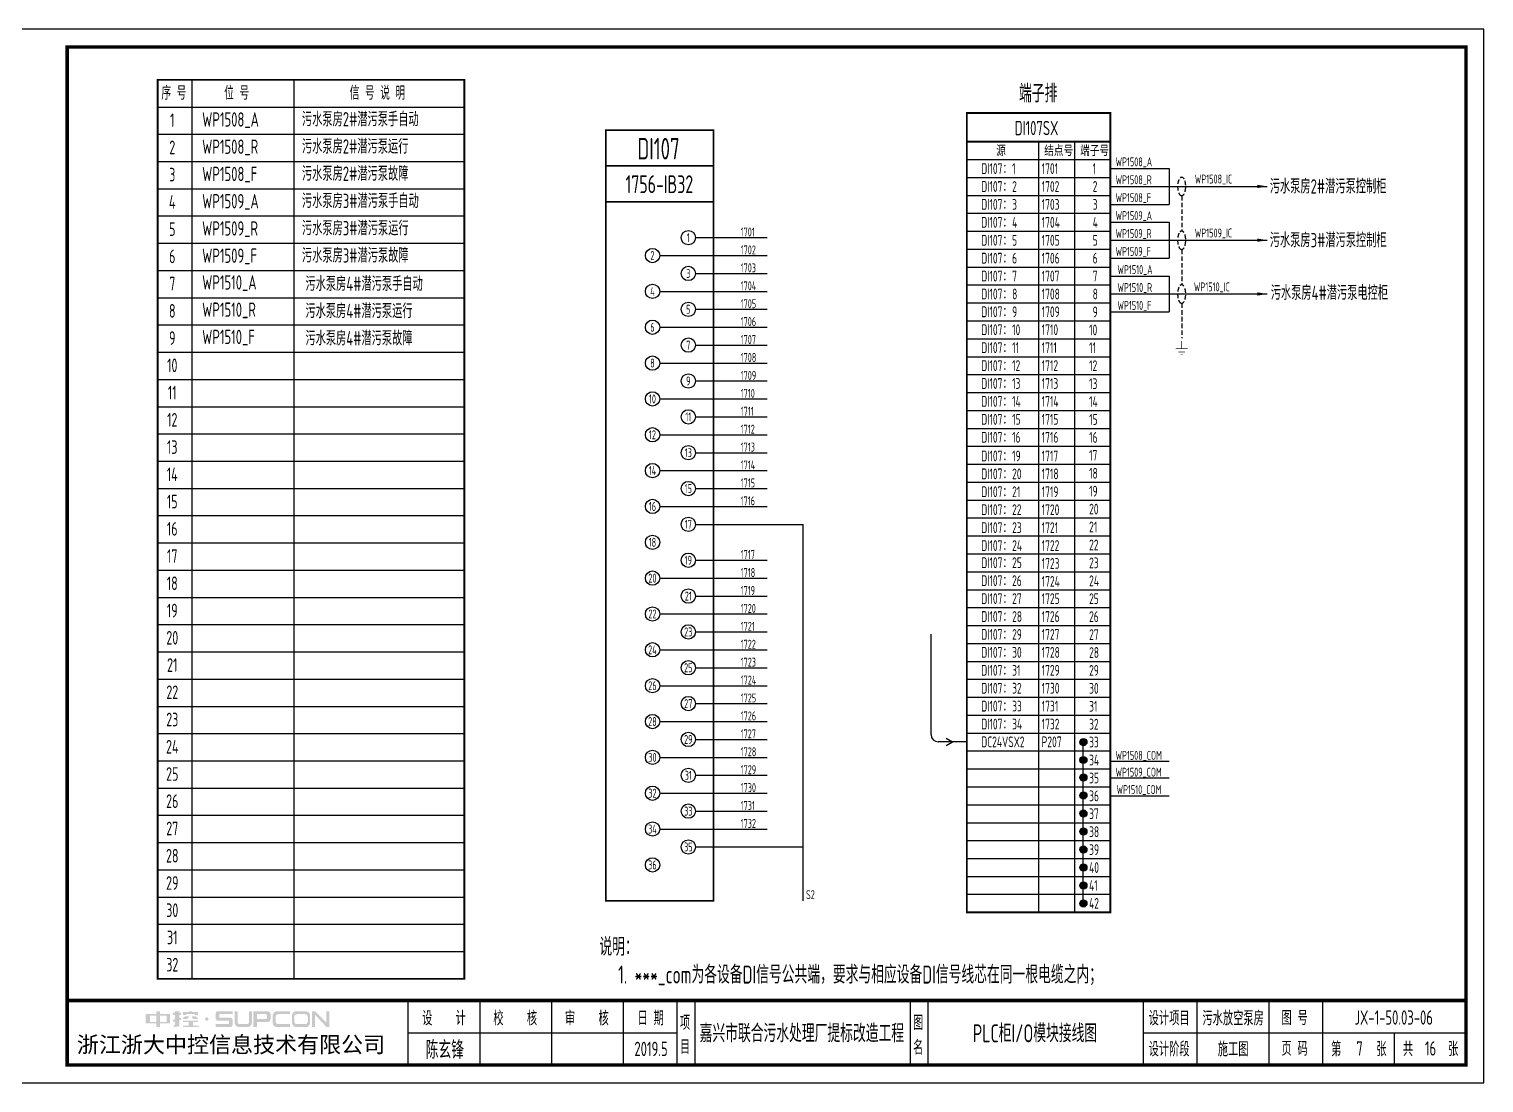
# Model space of a CAD drawing. Header units: millimetres. Extents: x 30557 to 235556, y -116603 to -73383.
# Drawn here: x 151480 to 155537, y -79651 to -76711 of the extents above; entities that cross this region are included whole.
import ezdxf
from ezdxf.enums import TextEntityAlignment as Align

# ---------------------------------------------------------------- set-up
doc = ezdxf.new("R2010")
doc.units = ezdxf.units.MM
doc.linetypes.add('DASHED2', pattern=[0.375, 0.25, -0.125])
doc.layers.add('1', color=3, linetype='Continuous')
doc.layers.add('符号层', color=3, linetype='Continuous')
doc.layers.add('_Drawing', color=7, linetype='Continuous', lineweight=25)
doc.styles.add('supcon', font='sceie.shx', dxfattribs={"width": 0.75, "height": 40, "bigfont": 'sceic.shx'})
doc.styles.add('Title', font='', dxfattribs={"height": 45})
doc.styles.get('Title').set_extended_font_data('SimHei')

# ---------------------------------------------------------------- blocks, each defined once
blk = doc.blocks.new('中控·SUPCON')
at = {"linetype": 'Continuous'}
h = blk.add_hatch(color=2, dxfattribs=at)
h.dxf.hatch_style = 1
h.paths.add_polyline_path([(34, 33), (20, 33), (20, 37), (15, 37), (15, 36), (15, 33), (0, 33), (0, 20), (13, 20), (15, 20), (15, 15), (20, 15), (20, 20), (22, 20), (34, 20)])
h.paths.add_polyline_path([(20, 30), (20, 31), (29, 31), (29, 22), (20, 22)], flags=16)
h.paths.add_polyline_path([(15, 30), (15, 22), (6, 22), (6, 31), (15, 31)], flags=16)
h.paths.add_polyline_path([(47, 32), (49, 32), (49, 35), (47, 35), (47, 37), (41, 37), (41, 35), (38, 35), (38, 32), (41, 32), (41, 25.8), (38, 25), (38, 22), (41, 22.8), (41, 18.3), (39, 17), (39, 15), (47, 16), (47, 24.5), (49, 25), (49, 28), (47, 27.5)])
h.paths.add_polyline_path([(61, 30), (55, 30), (52, 28), (52, 26), (58, 26)])
h.paths.add_polyline_path([(73, 28), (71, 28), (70, 30), (64, 30), (66, 26), (73, 26)])
h.paths.add_polyline_path([(73, 36), (64.6, 36), (64.6, 37), (60.4, 37), (60.4, 36), (52, 36), (52, 32), (56.8, 32), (56.8, 33.1), (68.2, 33.1), (68.2, 32), (73, 32)])
h.paths.add_polyline_path([(66, 22), (73, 22), (73, 24), (52, 24), (52, 22), (60, 22), (60, 17), (52, 17), (52, 15), (74, 15), (74, 17), (66, 17)])
h.paths.add_polyline_path([(82.7, 26.1, 1), (87.6, 26.1, 1)])
h.paths.add_polyline_path([(118, 28), (103.5, 28, -0.414214), (102.5, 29), (102.5, 32, -0.414214), (103.5, 33), (121, 33), (121, 37), (100.5, 37, 0.414214), (97.5, 34), (97.5, 27, 0.414214), (100.5, 24), (115, 24, -0.414214), (116, 23), (116, 20, -0.414214), (115, 19), (97.5, 19), (97.5, 15), (118, 15, 0.414214), (121, 18), (121, 25, 0.414214)])
h.paths.add_polyline_path([(128, 37), (124, 37), (124, 36), (124, 21, 0.414214), (130, 15), (142, 15, 0.414214), (148, 21), (148, 37), (144, 37), (144, 22, -0.414214), (141, 19), (131, 19, -0.414214), (128, 22)])
h.paths.add_polyline_path([(174, 26), (174, 33, 0.414214), (170, 37), (150, 37), (150, 36), (150, 15), (155, 15), (155, 22), (170, 22, 0.414214)])
h.paths.add_polyline_path([(167, 26), (155, 26), (155, 33), (167, 33, -0.414214), (169, 31), (169, 28, -0.414214)], flags=16)
h.paths.add_polyline_path([(201, 19), (185, 19, -0.414214), (181, 23), (181, 29, -0.414214), (185, 33), (201, 33), (201, 37), (183, 37, 0.414214), (177, 31), (177, 21, 0.414214), (183, 15), (201, 15)])
h.paths.add_polyline_path([(229, 21), (229, 31, 0.414214), (223, 37), (210, 37, 0.414214), (204, 31), (204, 21, 0.414214), (210, 15), (223, 15, 0.414214)])
h.paths.add_polyline_path([(207, 23), (207, 29, -0.414214), (211, 33), (222, 33, -0.414214), (226, 29), (226, 23, -0.414214), (222, 19), (211, 19, -0.414214)], flags=16)
h.paths.add_polyline_path([(236, 32.1), (252, 15), (256, 15), (256, 37), (252, 37), (252, 21), (236, 37), (232, 37), (232, 36), (232, 15), (236, 15)])
h = blk.add_hatch(color=2, dxfattribs=at)
h.dxf.hatch_style = 1
h.paths.add_polyline_path([(34, 33), (20, 33), (20, 37), (15, 37), (15, 36), (15, 33), (0, 33), (0, 20), (13, 20), (15, 20), (15, 15), (20, 15), (20, 20), (22, 20), (34, 20)])
h.paths.add_polyline_path([(20, 30), (20, 31), (29, 31), (29, 22), (20, 22)], flags=16)
h.paths.add_polyline_path([(15, 30), (15, 22), (6, 22), (6, 31), (15, 31)], flags=16)
h.paths.add_polyline_path([(47, 32), (49, 32), (49, 35), (47, 35), (47, 37), (41, 37), (41, 35), (38, 35), (38, 32), (41, 32), (41, 25.8), (38, 25), (38, 22), (41, 22.8), (41, 18.3), (39, 17), (39, 15), (47, 16), (47, 24.5), (49, 25), (49, 28), (47, 27.5)])
h.paths.add_polyline_path([(61, 30), (55, 30), (52, 28), (52, 26), (58, 26)])
h.paths.add_polyline_path([(73, 28), (71, 28), (70, 30), (64, 30), (66, 26), (73, 26)])
h.paths.add_polyline_path([(73, 36), (64.6, 36), (64.6, 37), (60.4, 37), (60.4, 36), (52, 36), (52, 32), (56.8, 32), (56.8, 33.1), (68.2, 33.1), (68.2, 32), (73, 32)])
h.paths.add_polyline_path([(66, 22), (73, 22), (73, 24), (52, 24), (52, 22), (60, 22), (60, 17), (52, 17), (52, 15), (74, 15), (74, 17), (66, 17)])
h.paths.add_polyline_path([(82.7, 26.1, 1), (87.6, 26.1, 1)])
h.paths.add_polyline_path([(118, 28), (103.5, 28, -0.414214), (102.5, 29), (102.5, 32, -0.414214), (103.5, 33), (121, 33), (121, 37), (100.5, 37, 0.414214), (97.5, 34), (97.5, 27, 0.414214), (100.5, 24), (115, 24, -0.414214), (116, 23), (116, 20, -0.414214), (115, 19), (97.5, 19), (97.5, 15), (118, 15, 0.414214), (121, 18), (121, 25, 0.414214)])
h.paths.add_polyline_path([(128, 37), (124, 37), (124, 36), (124, 21, 0.414214), (130, 15), (142, 15, 0.414214), (148, 21), (148, 37), (144, 37), (144, 22, -0.414214), (141, 19), (131, 19, -0.414214), (128, 22)])
h.paths.add_polyline_path([(174, 26), (174, 33, 0.414214), (170, 37), (150, 37), (150, 36), (150, 15), (155, 15), (155, 22), (170, 22, 0.414214)])
h.paths.add_polyline_path([(167, 26), (155, 26), (155, 33), (167, 33, -0.414214), (169, 31), (169, 28, -0.414214)], flags=16)
h.paths.add_polyline_path([(201, 19), (185, 19, -0.414214), (181, 23), (181, 29, -0.414214), (185, 33), (201, 33), (201, 37), (183, 37, 0.414214), (177, 31), (177, 21, 0.414214), (183, 15), (201, 15)])
h.paths.add_polyline_path([(229, 21), (229, 31, 0.414214), (223, 37), (210, 37, 0.414214), (204, 31), (204, 21, 0.414214), (210, 15), (223, 15, 0.414214)])
h.paths.add_polyline_path([(207, 23), (207, 29, -0.414214), (211, 33), (222, 33, -0.414214), (226, 29), (226, 23, -0.414214), (222, 19), (211, 19, -0.414214)], flags=16)
h.paths.add_polyline_path([(236, 32.1), (252, 15), (256, 15), (256, 37), (252, 37), (252, 21), (236, 37), (232, 37), (232, 36), (232, 15), (236, 15)])
h = blk.add_hatch(color=2, dxfattribs=at)
h.dxf.hatch_style = 1
h.paths.add_polyline_path([(34, 33), (20, 33), (20, 37), (15, 37), (15, 36), (15, 33), (0, 33), (0, 20), (13, 20), (15, 20), (15, 15), (20, 15), (20, 20), (22, 20), (34, 20)])
h.paths.add_polyline_path([(20, 30), (20, 31), (29, 31), (29, 22), (20, 22)], flags=16)
h.paths.add_polyline_path([(15, 30), (15, 22), (6, 22), (6, 31), (15, 31)], flags=16)
h.paths.add_polyline_path([(47, 32), (49, 32), (49, 35), (47, 35), (47, 37), (41, 37), (41, 35), (38, 35), (38, 32), (41, 32), (41, 25.8), (38, 25), (38, 22), (41, 22.8), (41, 18.3), (39, 17), (39, 15), (47, 16), (47, 24.5), (49, 25), (49, 28), (47, 27.5)])
h.paths.add_polyline_path([(61, 30), (55, 30), (52, 28), (52, 26), (58, 26)])
h.paths.add_polyline_path([(73, 28), (71, 28), (70, 30), (64, 30), (66, 26), (73, 26)])
h.paths.add_polyline_path([(73, 36), (64.6, 36), (64.6, 37), (60.4, 37), (60.4, 36), (52, 36), (52, 32), (56.8, 32), (56.8, 33.1), (68.2, 33.1), (68.2, 32), (73, 32)])
h.paths.add_polyline_path([(66, 22), (73, 22), (73, 24), (52, 24), (52, 22), (60, 22), (60, 17), (52, 17), (52, 15), (74, 15), (74, 17), (66, 17)])
h.paths.add_polyline_path([(82.7, 26.1, 1), (87.6, 26.1, 1)])
h.paths.add_polyline_path([(118, 28), (103.5, 28, -0.414214), (102.5, 29), (102.5, 32, -0.414214), (103.5, 33), (121, 33), (121, 37), (100.5, 37, 0.414214), (97.5, 34), (97.5, 27, 0.414214), (100.5, 24), (115, 24, -0.414214), (116, 23), (116, 20, -0.414214), (115, 19), (97.5, 19), (97.5, 15), (118, 15, 0.414214), (121, 18), (121, 25, 0.414214)])
h.paths.add_polyline_path([(128, 37), (124, 37), (124, 36), (124, 21, 0.414214), (130, 15), (142, 15, 0.414214), (148, 21), (148, 37), (144, 37), (144, 22, -0.414214), (141, 19), (131, 19, -0.414214), (128, 22)])
h.paths.add_polyline_path([(174, 26), (174, 33, 0.414214), (170, 37), (150, 37), (150, 36), (150, 15), (155, 15), (155, 22), (170, 22, 0.414214)])
h.paths.add_polyline_path([(167, 26), (155, 26), (155, 33), (167, 33, -0.414214), (169, 31), (169, 28, -0.414214)], flags=16)
h.paths.add_polyline_path([(201, 19), (185, 19, -0.414214), (181, 23), (181, 29, -0.414214), (185, 33), (201, 33), (201, 37), (183, 37, 0.414214), (177, 31), (177, 21, 0.414214), (183, 15), (201, 15)])
h.paths.add_polyline_path([(229, 21), (229, 31, 0.414214), (223, 37), (210, 37, 0.414214), (204, 31), (204, 21, 0.414214), (210, 15), (223, 15, 0.414214)])
h.paths.add_polyline_path([(207, 23), (207, 29, -0.414214), (211, 33), (222, 33, -0.414214), (226, 29), (226, 23, -0.414214), (222, 19), (211, 19, -0.414214)], flags=16)
h.paths.add_polyline_path([(236, 32.1), (252, 15), (256, 15), (256, 37), (252, 37), (252, 21), (236, 37), (232, 37), (232, 36), (232, 15), (236, 15)])
h = blk.add_hatch(color=2, dxfattribs=at)
h.dxf.hatch_style = 1
h.paths.add_polyline_path([(34, 33), (20, 33), (20, 37), (15, 37), (15, 36), (15, 33), (0, 33), (0, 20), (13, 20), (15, 20), (15, 15), (20, 15), (20, 20), (22, 20), (34, 20)])
h.paths.add_polyline_path([(20, 30), (20, 31), (29, 31), (29, 22), (20, 22)], flags=16)
h.paths.add_polyline_path([(15, 30), (15, 22), (6, 22), (6, 31), (15, 31)], flags=16)
h.paths.add_polyline_path([(47, 32), (49, 32), (49, 35), (47, 35), (47, 37), (41, 37), (41, 35), (38, 35), (38, 32), (41, 32), (41, 25.8), (38, 25), (38, 22), (41, 22.8), (41, 18.3), (39, 17), (39, 15), (47, 16), (47, 24.5), (49, 25), (49, 28), (47, 27.5)])
h.paths.add_polyline_path([(61, 30), (55, 30), (52, 28), (52, 26), (58, 26)])
h.paths.add_polyline_path([(73, 28), (71, 28), (70, 30), (64, 30), (66, 26), (73, 26)])
h.paths.add_polyline_path([(73, 36), (64.6, 36), (64.6, 37), (60.4, 37), (60.4, 36), (52, 36), (52, 32), (56.8, 32), (56.8, 33.1), (68.2, 33.1), (68.2, 32), (73, 32)])
h.paths.add_polyline_path([(66, 22), (73, 22), (73, 24), (52, 24), (52, 22), (60, 22), (60, 17), (52, 17), (52, 15), (74, 15), (74, 17), (66, 17)])
h.paths.add_polyline_path([(82.7, 26.1, 1), (87.6, 26.1, 1)])
h.paths.add_polyline_path([(118, 28), (103.5, 28, -0.414214), (102.5, 29), (102.5, 32, -0.414214), (103.5, 33), (121, 33), (121, 37), (100.5, 37, 0.414214), (97.5, 34), (97.5, 27, 0.414214), (100.5, 24), (115, 24, -0.414214), (116, 23), (116, 20, -0.414214), (115, 19), (97.5, 19), (97.5, 15), (118, 15, 0.414214), (121, 18), (121, 25, 0.414214)])
h.paths.add_polyline_path([(128, 37), (124, 37), (124, 36), (124, 21, 0.414214), (130, 15), (142, 15, 0.414214), (148, 21), (148, 37), (144, 37), (144, 22, -0.414214), (141, 19), (131, 19, -0.414214), (128, 22)])
h.paths.add_polyline_path([(174, 26), (174, 33, 0.414214), (170, 37), (150, 37), (150, 36), (150, 15), (155, 15), (155, 22), (170, 22, 0.414214)])
h.paths.add_polyline_path([(167, 26), (155, 26), (155, 33), (167, 33, -0.414214), (169, 31), (169, 28, -0.414214)], flags=16)
h.paths.add_polyline_path([(201, 19), (185, 19, -0.414214), (181, 23), (181, 29, -0.414214), (185, 33), (201, 33), (201, 37), (183, 37, 0.414214), (177, 31), (177, 21, 0.414214), (183, 15), (201, 15)])
h.paths.add_polyline_path([(229, 21), (229, 31, 0.414214), (223, 37), (210, 37, 0.414214), (204, 31), (204, 21, 0.414214), (210, 15), (223, 15, 0.414214)])
h.paths.add_polyline_path([(207, 23), (207, 29, -0.414214), (211, 33), (222, 33, -0.414214), (226, 29), (226, 23, -0.414214), (222, 19), (211, 19, -0.414214)], flags=16)
h.paths.add_polyline_path([(236, 32.1), (252, 15), (256, 15), (256, 37), (252, 37), (252, 21), (236, 37), (232, 37), (232, 36), (232, 15), (236, 15)])
h = blk.add_hatch(color=2, dxfattribs=at)
h.dxf.hatch_style = 1
h.paths.add_polyline_path([(34, 33), (20, 33), (20, 37), (15, 37), (15, 36), (15, 33), (0, 33), (0, 20), (13, 20), (15, 20), (15, 15), (20, 15), (20, 20), (22, 20), (34, 20)])
h.paths.add_polyline_path([(20, 30), (20, 31), (29, 31), (29, 22), (20, 22)], flags=16)
h.paths.add_polyline_path([(15, 30), (15, 22), (6, 22), (6, 31), (15, 31)], flags=16)
h.paths.add_polyline_path([(47, 32), (49, 32), (49, 35), (47, 35), (47, 37), (41, 37), (41, 35), (38, 35), (38, 32), (41, 32), (41, 25.8), (38, 25), (38, 22), (41, 22.8), (41, 18.3), (39, 17), (39, 15), (47, 16), (47, 24.5), (49, 25), (49, 28), (47, 27.5)])
h.paths.add_polyline_path([(61, 30), (55, 30), (52, 28), (52, 26), (58, 26)])
h.paths.add_polyline_path([(73, 28), (71, 28), (70, 30), (64, 30), (66, 26), (73, 26)])
h.paths.add_polyline_path([(73, 36), (64.6, 36), (64.6, 37), (60.4, 37), (60.4, 36), (52, 36), (52, 32), (56.8, 32), (56.8, 33.1), (68.2, 33.1), (68.2, 32), (73, 32)])
h.paths.add_polyline_path([(66, 22), (73, 22), (73, 24), (52, 24), (52, 22), (60, 22), (60, 17), (52, 17), (52, 15), (74, 15), (74, 17), (66, 17)])
h.paths.add_polyline_path([(82.7, 26.1, 1), (87.6, 26.1, 1)])
h.paths.add_polyline_path([(118, 28), (103.5, 28, -0.414214), (102.5, 29), (102.5, 32, -0.414214), (103.5, 33), (121, 33), (121, 37), (100.5, 37, 0.414214), (97.5, 34), (97.5, 27, 0.414214), (100.5, 24), (115, 24, -0.414214), (116, 23), (116, 20, -0.414214), (115, 19), (97.5, 19), (97.5, 15), (118, 15, 0.414214), (121, 18), (121, 25, 0.414214)])
h.paths.add_polyline_path([(128, 37), (124, 37), (124, 36), (124, 21, 0.414214), (130, 15), (142, 15, 0.414214), (148, 21), (148, 37), (144, 37), (144, 22, -0.414214), (141, 19), (131, 19, -0.414214), (128, 22)])
h.paths.add_polyline_path([(174, 26), (174, 33, 0.414214), (170, 37), (150, 37), (150, 36), (150, 15), (155, 15), (155, 22), (170, 22, 0.414214)])
h.paths.add_polyline_path([(167, 26), (155, 26), (155, 33), (167, 33, -0.414214), (169, 31), (169, 28, -0.414214)], flags=16)
h.paths.add_polyline_path([(201, 19), (185, 19, -0.414214), (181, 23), (181, 29, -0.414214), (185, 33), (201, 33), (201, 37), (183, 37, 0.414214), (177, 31), (177, 21, 0.414214), (183, 15), (201, 15)])
h.paths.add_polyline_path([(229, 21), (229, 31, 0.414214), (223, 37), (210, 37, 0.414214), (204, 31), (204, 21, 0.414214), (210, 15), (223, 15, 0.414214)])
h.paths.add_polyline_path([(207, 23), (207, 29, -0.414214), (211, 33), (222, 33, -0.414214), (226, 29), (226, 23, -0.414214), (222, 19), (211, 19, -0.414214)], flags=16)
h.paths.add_polyline_path([(236, 32.1), (252, 15), (256, 15), (256, 37), (252, 37), (252, 21), (236, 37), (232, 37), (232, 36), (232, 15), (236, 15)])
h = blk.add_hatch(color=2, dxfattribs=at)
h.dxf.hatch_style = 1
h.paths.add_polyline_path([(34, 33), (20, 33), (20, 37), (15, 37), (15, 36), (15, 33), (0, 33), (0, 20), (13, 20), (15, 20), (15, 15), (20, 15), (20, 20), (22, 20), (34, 20)])
h.paths.add_polyline_path([(20, 30), (20, 31), (29, 31), (29, 22), (20, 22)], flags=16)
h.paths.add_polyline_path([(15, 30), (15, 22), (6, 22), (6, 31), (15, 31)], flags=16)
h.paths.add_polyline_path([(47, 32), (49, 32), (49, 35), (47, 35), (47, 37), (41, 37), (41, 35), (38, 35), (38, 32), (41, 32), (41, 25.8), (38, 25), (38, 22), (41, 22.8), (41, 18.3), (39, 17), (39, 15), (47, 16), (47, 24.5), (49, 25), (49, 28), (47, 27.5)])
h.paths.add_polyline_path([(61, 30), (55, 30), (52, 28), (52, 26), (58, 26)])
h.paths.add_polyline_path([(73, 28), (71, 28), (70, 30), (64, 30), (66, 26), (73, 26)])
h.paths.add_polyline_path([(73, 36), (64.6, 36), (64.6, 37), (60.4, 37), (60.4, 36), (52, 36), (52, 32), (56.8, 32), (56.8, 33.1), (68.2, 33.1), (68.2, 32), (73, 32)])
h.paths.add_polyline_path([(66, 22), (73, 22), (73, 24), (52, 24), (52, 22), (60, 22), (60, 17), (52, 17), (52, 15), (74, 15), (74, 17), (66, 17)])
h.paths.add_polyline_path([(82.7, 26.1, 1), (87.6, 26.1, 1)])
h.paths.add_polyline_path([(118, 28), (103.5, 28, -0.414214), (102.5, 29), (102.5, 32, -0.414214), (103.5, 33), (121, 33), (121, 37), (100.5, 37, 0.414214), (97.5, 34), (97.5, 27, 0.414214), (100.5, 24), (115, 24, -0.414214), (116, 23), (116, 20, -0.414214), (115, 19), (97.5, 19), (97.5, 15), (118, 15, 0.414214), (121, 18), (121, 25, 0.414214)])
h.paths.add_polyline_path([(128, 37), (124, 37), (124, 36), (124, 21, 0.414214), (130, 15), (142, 15, 0.414214), (148, 21), (148, 37), (144, 37), (144, 22, -0.414214), (141, 19), (131, 19, -0.414214), (128, 22)])
h.paths.add_polyline_path([(174, 26), (174, 33, 0.414214), (170, 37), (150, 37), (150, 36), (150, 15), (155, 15), (155, 22), (170, 22, 0.414214)])
h.paths.add_polyline_path([(167, 26), (155, 26), (155, 33), (167, 33, -0.414214), (169, 31), (169, 28, -0.414214)], flags=16)
h.paths.add_polyline_path([(201, 19), (185, 19, -0.414214), (181, 23), (181, 29, -0.414214), (185, 33), (201, 33), (201, 37), (183, 37, 0.414214), (177, 31), (177, 21, 0.414214), (183, 15), (201, 15)])
h.paths.add_polyline_path([(229, 21), (229, 31, 0.414214), (223, 37), (210, 37, 0.414214), (204, 31), (204, 21, 0.414214), (210, 15), (223, 15, 0.414214)])
h.paths.add_polyline_path([(207, 23), (207, 29, -0.414214), (211, 33), (222, 33, -0.414214), (226, 29), (226, 23, -0.414214), (222, 19), (211, 19, -0.414214)], flags=16)
h.paths.add_polyline_path([(236, 32.1), (252, 15), (256, 15), (256, 37), (252, 37), (252, 21), (236, 37), (232, 37), (232, 36), (232, 15), (236, 15)])
blk = doc.blocks.new('supcon图框')
at = {"linetype": 'Continuous'}
for p, q in [((6145.7, 4361.7), (1987.7, 4361.7)), ((1987.7, 4361.7), (1987.7, 1421.7)), ((6145.7, 1421.7), (6145.7, 4361.7)), ((1987.7, 1421.7), (6145.7, 1421.7))]:
    blk.add_line(p, q, dxfattribs=at)
for p, q in [((3145.7, 1651.7), (3145.7, 1471.7)), ((3345.7, 1651.7), (3345.7, 1471.7)), ((3545.7, 1651.7), (3545.7, 1471.7)), ((3745.7, 1651.7), (3745.7, 1471.7)), ((3895.7, 1651.7), (3895.7, 1471.7)), ((3945.7, 1651.7), (3945.7, 1471.7)), ((4545.7, 1651.7), (4545.7, 1471.7)), ((4595.7, 1651.7), (4595.7, 1471.7)), ((5195.7, 1651.7), (5195.7, 1471.7)), ((5345.7, 1651.7), (5345.7, 1471.7)), ((5545.7, 1651.7), (5545.7, 1471.7)), ((5695.7, 1651.7), (5695.7, 1471.7)), ((3145.7, 1561.7), (3895.7, 1561.7)), ((5195.7, 1561.7), (6095.7, 1561.7)), ((5895.7, 1561.7), (5895.7, 1471.7))]:
    blk.add_line(p, q)
at = {"linetype": 'Continuous', "const_width": 10}
blk.add_lwpolyline([(2195.7, 4311.7), (6095.7, 4311.7), (6095.7, 1471.7), (2195.7, 1471.7)], close=True, dxfattribs=at)
blk.add_lwpolyline([(2195.7, 1651.7), (6095.7, 1651.7)], dxfattribs=at)
at = {"linetype": 'Continuous', "xscale": 2, "yscale": 2, "zscale": 2}
blk.add_blockref('中控·SUPCON', (2414.6, 1547.7), dxfattribs=at)
at = {"style": 'supcon', "width": 0.75}
for s, p in [('设    计', (3246.2, 1604.2)), ('校    核', (3444.8, 1604.2)), ('审    核', (3644.5, 1604.2)), ('日 期', (3822.5, 1604.2)), ('设计项目', (5268, 1604.2)), ('图 号', (5618, 1604.2)), ('项', (3918.2, 1590.7)), ('图', (4568.2, 1590.7)), ('目', (3918.2, 1522.9)), ('名', (4568.2, 1522.9)), ('设计阶段', (5268, 1518.1)), ('施工图', (5446.5, 1518.1)), ('页 码', (5618, 1518.1)), ('第      张', (5797, 1518.1)), ('共      张', (5997, 1518.1))]:
    blk.add_text(s, height=40, dxfattribs=at).set_placement(p, align=Align.MIDDLE)
at = {"style": 'Title'}
blk.add_text('浙江浙大中控信息技术有限公司', height=45, dxfattribs=at).set_placement((2222.8, 1506.2))
blk = doc.blocks.new('DI端子_42')
at = {"lineweight": -3}
h = blk.add_hatch(color=256, dxfattribs=at)
h.dxf.hatch_style = 1
h.paths.add_polyline_path([(10680.5, 453.6, 1), (10660.5, 453.6, 1)])
h = blk.add_hatch(color=256, dxfattribs=at)
h.dxf.hatch_style = 1
h.paths.add_polyline_path([(10680.5, 403.6, 1), (10660.5, 403.6, 1)])
h = blk.add_hatch(color=256, dxfattribs=at)
h.dxf.hatch_style = 1
h.paths.add_polyline_path([(10680.5, 354.9, 1), (10660.5, 354.9, 1)])
h = blk.add_hatch(color=256, dxfattribs=at)
h.dxf.hatch_style = 1
h.paths.add_polyline_path([(10680.5, 304.9, 1), (10660.5, 304.9, 1)])
h = blk.add_hatch(color=256, dxfattribs=at)
h.dxf.hatch_style = 1
h.paths.add_polyline_path([(10680.5, 254.2, 1), (10660.5, 254.2, 1)])
h = blk.add_hatch(color=256, dxfattribs=at)
h.dxf.hatch_style = 1
h.paths.add_polyline_path([(10680.5, 204.2, 1), (10660.5, 204.2, 1)])
h = blk.add_hatch(color=256, dxfattribs=at)
h.dxf.hatch_style = 1
h.paths.add_polyline_path([(10680.5, 153.8, 1), (10660.5, 153.8, 1)])
h = blk.add_hatch(color=256, dxfattribs=at)
h.dxf.hatch_style = 1
h.paths.add_polyline_path([(10680.5, 103.8, 1), (10660.5, 103.8, 1)])
h = blk.add_hatch(color=256, dxfattribs=at)
h.dxf.hatch_style = 1
h.paths.add_polyline_path([(10680.5, 53.5, 1), (10660.5, 53.5, 1)])
h = blk.add_hatch(color=256, dxfattribs=at)
h.dxf.hatch_style = 1
h.paths.add_polyline_path([(10680.5, 3.5, 1), (10660.5, 3.5, 1)])
for p, q in [((10345.5, 2208.8), (10345.5, 78.8)), ((10745.5, 2208.8), (10345.5, 2208.8)), ((10745.5, 78.8), (10745.5, 2208.8)), ((10545.5, 2128.8), (10545.5, 78.8)), ((10645.5, 2128.8), (10645.5, 78.8)), ((10345.5, 2078.8), (10745.5, 2078.8)), ((10345.5, 2028.8), (10745.5, 2028.8)), ((10345.5, 1978.8), (10745.5, 1978.8)), ((10345.5, 1928.8), (10745.5, 1928.8)), ((10345.5, 1878.8), (10745.5, 1878.8)), ((10345.5, 1828.8), (10745.5, 1828.8)), ((10345.5, 1778.8), (10745.5, 1778.8)), ((10345.5, 1728.8), (10745.5, 1728.8)), ((10345.5, 1678.8), (10745.5, 1678.8)), ((10345.5, 1628.8), (10745.5, 1628.8)), ((10345.5, 1578.8), (10745.5, 1578.8)), ((10345.5, 1528.8), (10745.5, 1528.8)), ((10345.5, 1478.8), (10745.5, 1478.8)), ((10345.5, 1428.8), (10745.5, 1428.8)), ((10345.5, 1378.8), (10745.5, 1378.8)), ((10345.5, 1328.8), (10745.5, 1328.8)), ((10345.5, 1278.8), (10745.5, 1278.8)), ((10345.5, 1228.8), (10745.5, 1228.8)), ((10345.5, 1178.8), (10745.5, 1178.8)), ((10345.5, 1128.8), (10745.5, 1128.8)), ((10345.5, 1078.8), (10745.5, 1078.8)), ((10345.5, 1028.8), (10745.5, 1028.8)), ((10345.5, 978.8), (10745.5, 978.8)), ((10345.5, 928.8), (10745.5, 928.8)), ((10345.5, 878.8), (10745.5, 878.8)), ((10345.5, 828.8), (10745.5, 828.8)), ((10345.5, 778.8), (10745.5, 778.8)), ((10345.5, 728.8), (10745.5, 728.8)), ((10345.5, 678.8), (10745.5, 678.8)), ((10345.5, 628.8), (10745.5, 628.8)), ((10345.5, 578.8), (10745.5, 578.8)), ((10345.5, 528.8), (10745.5, 528.8)), ((10345.5, 478.8), (10745.5, 478.8)), ((10345.5, 428.8), (10745.5, 428.8)), ((10345.5, 378.8), (10745.5, 378.8)), ((10345.5, 328.8), (10745.5, 328.8)), ((10345.5, 278.8), (10745.5, 278.8)), ((10345.5, 228.8), (10745.5, 228.8)), ((10345.5, 178.8), (10745.5, 178.8)), ((10345.5, 128.8), (10745.5, 128.8))]:
    blk.add_line(p, q, dxfattribs=at)
for p, q in [((10345.5, 2208.8), (10745.5, 2208.8)), ((10345.5, -21.2), (10345.5, 2208.8)), ((10745.5, 2208.8), (10745.5, -21.2)), ((10670, 2.9), (10670, 454.3)), ((10345.5, 78.8), (10745.5, 78.8)), ((10345.5, 28.8), (10345.5, 78.8)), ((10545.5, 78.8), (10545.5, -21.2)), ((10645.5, 78.8), (10645.5, -21.2)), ((10745.5, 78.8), (10745.5, 28.8)), ((10745.5, 28.8), (10345.5, 28.8)), ((10345.5, -21.2), (10345.5, 28.8)), ((10745.5, 28.8), (10745.5, -21.2)), ((10745.5, -21.2), (10345.5, -21.2)), ((10745.5, -21.2), (10345.5, -21.2))]:
    blk.add_line(p, q)
at = {"const_width": 5}
blk.add_lwpolyline([(10345.5, 2208.8), (10745.5, 2208.8), (10745.5, -21.2), (10345.5, -21.2), (10345.5, 2208.8)], dxfattribs=at)
at = {"lineweight": -3, "const_width": 5}
blk.add_lwpolyline([(10345.5, 2128.8), (10745.5, 2128.8)], dxfattribs=at)
at = {"lineweight": -3}
for centre in [(10670.5, 453.6), (10670.5, 403.6), (10670.5, 354.9), (10670.5, 304.9), (10670.5, 254.2), (10670.5, 204.2), (10670.5, 153.8), (10670.5, 103.8), (10670.5, 53.5), (10670.5, 3.5)]:
    blk.add_circle(centre, 10, dxfattribs=at)
at = {"color": 7, "style": 'supcon', "width": 0.75}
for s, p in [('源', (10427.3, 2088.6)), ('结点号', (10561.2, 2088.6)), ('端子号', (10661.2, 2088.6)), ('1', (10696.4, 2038.6)), ('2', (10696.4, 1988.6)), ('3', (10696.4, 1938.6)), ('4', (10696.4, 1888.6)), ('5', (10696.4, 1838.6)), ('6', (10696.4, 1788.6)), ('7', (10696.4, 1738.6)), ('8', (10696.4, 1688.6)), ('9', (10696.4, 1638.6)), ('10', (10686.4, 1588.6)), ('11', (10686.4, 1538.6)), ('12', (10686.4, 1488.6)), ('13', (10686.4, 1438.6)), ('14', (10686.4, 1388.6)), ('15', (10686.4, 1338.6)), ('16', (10686.4, 1288.6)), ('17', (10686.4, 1238.6)), ('18', (10686.4, 1188.6)), ('19', (10686.4, 1138.6)), ('20', (10686.4, 1088.6)), ('21', (10686.4, 1038.6)), ('22', (10686.4, 988.6)), ('23', (10686.4, 938.6)), ('24', (10686.4, 888.6)), ('25', (10686.4, 838.6)), ('26', (10686.4, 788.6)), ('27', (10686.4, 738.6)), ('28', (10686.4, 688.6)), ('29', (10686.4, 638.6)), ('30', (10686.4, 588.6)), ('31', (10686.4, 538.6)), ('32', (10686.4, 488.6)), ('33', (10686.4, 438.6)), ('34', (10686.4, 388.6)), ('35', (10686.4, 338.6)), ('36', (10686.4, 288.6)), ('37', (10686.4, 238.6)), ('38', (10686.4, 188.6)), ('39', (10686.4, 138.6)), ('40', (10686.4, 88.6)), ('41', (10686.4, 38.6)), ('42', (10686.4, -11.2))]:
    blk.add_text(s, height=30, dxfattribs=at).set_placement(p)
blk = doc.blocks.new('1756-IB32')
at = {"linetype": 'Continuous'}
for p, q in [((13409.3, 32239.5), (13609.3, 32239.5)), ((13309.3, 32189.5), (13609.3, 32189.5)), ((13409.3, 32139.5), (13609.3, 32139.5)), ((13309.3, 32089.5), (13609.3, 32089.5)), ((13409.3, 32039.5), (13609.3, 32039.5)), ((13309.3, 31989.5), (13609.3, 31989.5)), ((13409.3, 31939.5), (13609.3, 31939.5)), ((13309.3, 31889.5), (13609.3, 31889.5)), ((13409.3, 31839.5), (13609.3, 31839.5)), ((13309.3, 31789.5), (13609.3, 31789.5)), ((13409.3, 31739.5), (13609.3, 31739.5)), ((13309.3, 31689.5), (13609.3, 31689.5)), ((13409.3, 31639.5), (13609.3, 31639.5)), ((13309.3, 31589.5), (13609.3, 31589.5)), ((13409.3, 31539.5), (13609.3, 31539.5)), ((13309.3, 31489.5), (13609.3, 31489.5)), ((13409.3, 31339.5), (13609.3, 31339.5)), ((13309.3, 31289.5), (13609.3, 31289.5)), ((13409.3, 31239.5), (13609.3, 31239.5)), ((13309.3, 31189.5), (13609.3, 31189.5)), ((13409.3, 31139.5), (13609.3, 31139.5)), ((13309.3, 31089.5), (13609.3, 31089.5)), ((13409.3, 31039.5), (13609.3, 31039.5)), ((13309.3, 30989.5), (13609.3, 30989.5)), ((13409.3, 30939.5), (13609.3, 30939.5)), ((13309.3, 30889.5), (13609.3, 30889.5)), ((13409.3, 30839.5), (13609.3, 30839.5)), ((13309.3, 30789.5), (13609.3, 30789.5)), ((13409.3, 30739.5), (13609.3, 30739.5)), ((13309.3, 30689.5), (13609.3, 30689.5)), ((13409.3, 30639.5), (13609.3, 30639.5)), ((13309.3, 30589.5), (13609.3, 30589.5))]:
    blk.add_line(p, q, dxfattribs=at)
at = {"color": 5, "linetype": 'Continuous'}
for p, q in [((13409.3, 31439.5), (13709.3, 31439.5)), ((13709.3, 30389.5), (13709.3, 31439.5)), ((13409.3, 30539.5), (13709.3, 30539.5))]:
    blk.add_line(p, q, dxfattribs=at)
at = {"linetype": 'Continuous', "const_width": 5}
blk.add_lwpolyline([(13159.3, 32539.5), (13459.3, 32539.5), (13459.3, 30389.5), (13159.3, 30389.5)], close=True, dxfattribs=at)
for points in [[(13159.3, 32439.5), (13459.3, 32439.5)], [(13159.3, 32339.5), (13459.3, 32339.5)]]:
    blk.add_lwpolyline(points, dxfattribs=at)
at = {"lineweight": -3}
for centre in [(13389.3, 32239.5), (13289.3, 32189.5), (13389.3, 32139.5), (13289.3, 32089.5), (13389.3, 32039.5), (13289.3, 31989.5), (13389.3, 31939.5), (13289.3, 31889.5), (13389.3, 31839.5), (13289.3, 31789.5), (13389.3, 31739.5), (13289.3, 31689.5), (13389.3, 31639.5), (13289.3, 31589.5), (13389.3, 31539.5), (13289.3, 31489.5), (13389.3, 31439.5), (13289.3, 31389.5), (13389.3, 31339.5), (13289.3, 31289.5), (13389.3, 31239.5), (13289.3, 31189.5), (13389.3, 31139.5), (13289.3, 31089.5), (13389.3, 31039.5), (13289.3, 30989.5), (13389.3, 30939.5), (13289.3, 30889.5), (13389.3, 30839.5), (13289.3, 30789.5), (13389.3, 30739.5), (13289.3, 30689.5), (13389.3, 30639.5), (13289.3, 30589.5), (13389.3, 30539.5), (13289.3, 30489.5)]:
    blk.add_circle(centre, 20, dxfattribs=at)
at = {"color": 7, "style": 'supcon', "width": 0.75}
blk.add_text('1756-IB32', height=50, dxfattribs=at).set_placement((13308.4, 32388.6), align=Align.MIDDLE)
at = {"style": 'supcon', "width": 0.75}
for s, p in [('1', (13389.1, 32239.5)), ('2', (13289.1, 32189.5)), ('3', (13389.1, 32139.5)), ('4', (13289.1, 32089.5)), ('5', (13389.1, 32039.5)), ('6', (13289.1, 31989.5)), ('7', (13389.1, 31939.5)), ('8', (13289.1, 31889.5)), ('9', (13389.1, 31839.5)), ('10', (13289.1, 31789.5)), ('11', (13389.1, 31739.5)), ('12', (13289.1, 31689.5)), ('13', (13389.1, 31639.5)), ('14', (13289.1, 31589.5)), ('15', (13389.1, 31539.5)), ('16', (13289.1, 31489.5)), ('17', (13389.1, 31439.5)), ('18', (13289.1, 31389.5)), ('19', (13389.1, 31339.5)), ('20', (13289.1, 31289.5)), ('21', (13389.1, 31239.5)), ('22', (13289.1, 31189.5)), ('23', (13389.1, 31139.5)), ('24', (13289.1, 31089.5)), ('25', (13389.1, 31039.5)), ('26', (13289.1, 30989.5)), ('27', (13389.1, 30939.5)), ('28', (13289.1, 30889.5)), ('29', (13389.1, 30839.5)), ('30', (13289.1, 30789.5)), ('31', (13389.1, 30739.5)), ('32', (13289.1, 30689.5)), ('33', (13389.1, 30639.5)), ('34', (13289.1, 30589.5)), ('35', (13389.1, 30539.5)), ('36', (13289.1, 30489.5))]:
    blk.add_text(s, height=25, dxfattribs=at).set_placement(p, align=Align.MIDDLE)

msp = doc.modelspace()

# ---------------------------------------------------------------- linework, layer by layer
at = {"lineweight": -3}
for p, q in [((151933.8, -76852.3), (151933.8, -77612.3)), ((152218.8, -76852.3), (152218.8, -77612.3)), ((151838.8, -76928.3), (152693.8, -76928.3)), ((151838.8, -77004.3), (152693.8, -77004.3)), ((151838.8, -77080.3), (152693.8, -77080.3)), ((151838.8, -77156.3), (152693.8, -77156.3)), ((151838.8, -77232.3), (152693.8, -77232.3)), ((151838.8, -77308.3), (152693.8, -77308.3)), ((151838.8, -77384.3), (152693.8, -77384.3)), ((151838.8, -77460.3), (152693.8, -77460.3)), ((151838.8, -77536.3), (152693.8, -77536.3)), ((151838.8, -77612.3), (152693.8, -77612.3)), ((151933.8, -77612.3), (151933.8, -79360.3)), ((152218.8, -77612.3), (152218.8, -79360.3)), ((151838.8, -77688.3), (152693.8, -77688.3)), ((151838.8, -77764.3), (152693.8, -77764.3)), ((151838.8, -77840.3), (152693.8, -77840.3)), ((151838.8, -77916.3), (152693.8, -77916.3)), ((151838.8, -77992.3), (152693.8, -77992.3)), ((151838.8, -78068.3), (152693.8, -78068.3)), ((151838.8, -78144.3), (152693.8, -78144.3)), ((151838.8, -78220.3), (152693.8, -78220.3)), ((151838.8, -78296.3), (152693.8, -78296.3)), ((151838.8, -78372.3), (152693.8, -78372.3)), ((151838.8, -78448.3), (152693.8, -78448.3)), ((151838.8, -78524.3), (152693.8, -78524.3)), ((151838.8, -78600.3), (152693.8, -78600.3)), ((151838.8, -78676.3), (152693.8, -78676.3)), ((151838.8, -78752.3), (152693.8, -78752.3)), ((151838.8, -78828.3), (152693.8, -78828.3)), ((151838.8, -78904.3), (152693.8, -78904.3)), ((151838.8, -78980.3), (152693.8, -78980.3)), ((151838.8, -79056.3), (152693.8, -79056.3)), ((151838.8, -79132.3), (152693.8, -79132.3)), ((151838.8, -79208.3), (152693.8, -79208.3)), ((151838.8, -79284.3), (152693.8, -79284.3)), ((151838.8, -79360.3), (152693.8, -79360.3))]:
    msp.add_line(p, q, dxfattribs=at)
for p, q in [((154495, -77099.8), (154659.2, -77099.8)), ((154659.2, -77099.8), (154659.2, -77199.8)), ((154495, -77149.8), (154659.2, -77149.8)), ((154659.2, -77149.8), (154932.7, -77149.8)), ((154495, -77199.8), (154659.2, -77199.8)), ((154495, -77249.8), (154659.2, -77249.8)), ((154659.2, -77249.8), (154659.2, -77349.8)), ((154495, -77299.8), (154659.2, -77299.8)), ((154659.2, -77299.8), (154932.7, -77299.8)), ((154495, -77349.8), (154659.2, -77349.8)), ((154495, -77399.8), (154659.2, -77399.8)), ((154659.2, -77399.8), (154659.2, -77499.8)), ((154495, -77449.8), (154659.2, -77449.8)), ((154659.2, -77449.8), (154932.7, -77449.8)), ((154495, -77499.8), (154659.2, -77499.8)), ((154495, -78752.9), (154659.2, -78752.9)), ((154495, -78799.8), (154659.2, -78799.8)), ((154495, -78849.8), (154659.2, -78849.8))]:
    msp.add_line(p, q)
at = {"color": 0, "linetype": 'DASHED2', "ltscale": 50}
for p, q in [((154693.9, -77176.4), (154693.9, -77273.5)), ((154693.9, -77326.4), (154693.9, -77423.5)), ((154693.9, -77476.4), (154693.9, -77573.5))]:
    msp.add_line(p, q, dxfattribs=at)
at = {"color": 37, "linetype": 'Continuous'}
for p, q in [((153995, -78679.1), (153995, -78399.1)), ((154037.6, -78689.1), (154055, -78699.1)), ((154095, -78699.1), (154015, -78699.1)), ((154037.6, -78709.1), (154055, -78699.1))]:
    msp.add_line(p, q, dxfattribs=at)
at = {"lineweight": -3, "const_width": 4.75}
msp.add_lwpolyline([(151838.8, -76852.3), (151838.8, -79360.3), (152693.8, -79360.3), (152693.8, -76852.3)], close=True, dxfattribs=at)
for points in [[(154932.7, -77149.8, 0, 9, 0), (154905, -77149.8, 9, 9, 0)], [(154932.7, -77299.8, 0, 9, 0), (154905, -77299.8, 9, 9, 0)], [(154932.7, -77449.8, 0, 9, 0), (154905, -77449.8, 9, 9, 0)]]:
    msp.add_lwpolyline(points, format="xyseb")
at = {"color": 37, "linetype": 'Continuous'}
msp.add_arc((154015, -78679.1), 20, 180, 270, dxfattribs=at)
at = {"color": 0, "linetype": 'DASHED2', "ltscale": 50}
for centre in [(154693.9, -77149.9), (154693.9, -77299.9), (154693.9, -77449.9)]:
    msp.add_ellipse(centre, major_axis=(0, -26.4), ratio=0.394838, dxfattribs=at)
at = {"layer": '1', "color": 0, "const_width": 1.62}
for points in [[(154693.9, -77581), (154693.9, -77602.1)], [(154676.8, -77602.1), (154710.9, -77602.1)], [(154684.9, -77611.5), (154703.3, -77611.5)], [(154690.6, -77618.6), (154697.7, -77618.6)]]:
    msp.add_lwpolyline(points, dxfattribs=at)

# ---------------------------------------------------------------- block references
for name, p in [('supcon图框', (149390.9, -81072.6)), ('DI端子_42', (143749.4, -79153.6))]:
    msp.add_blockref(name, p)
at = {"color": 1}
msp.add_blockref('1756-IB32', (139929.2, -109532.1), dxfattribs=at)

# ---------------------------------------------------------------- texts
at = {"style": 'supcon', "width": 0.75}
for s, p in [('序 号', (151884, -76908)), ('位 号', (152059.1, -76908)), ('信 号 说 明', (152451.4, -76908)), ('1', (151879.5, -76984)), ('2', (151879.5, -77060)), ('3', (151879.5, -77136)), ('4', (151879.5, -77212)), ('5', (151879.5, -77288)), ('6', (151879.5, -77364)), ('7', (151879.5, -77440)), ('8', (151879.5, -77516)), ('9', (151879.5, -77592)), ('10', (151879.5, -77668)), ('11', (151879.5, -77744)), ('12', (151879.5, -77820)), ('13', (151879.5, -77896)), ('14', (151879.5, -77972)), ('15', (151879.5, -78048)), ('16', (151879.5, -78124)), ('17', (151879.5, -78200)), ('18', (151879.5, -78276)), ('19', (151879.5, -78352)), ('20', (151879.5, -78428)), ('21', (151879.5, -78504)), ('22', (151879.5, -78580)), ('23', (151879.5, -78656)), ('24', (151879.5, -78732)), ('25', (151879.5, -78808)), ('26', (151879.5, -78884)), ('27', (151879.5, -78960)), ('28', (151879.5, -79036)), ('29', (151879.5, -79112)), ('30', (151879.5, -79188)), ('31', (151879.5, -79264)), ('32', (151879.5, -79340))]:
    msp.add_text(s, height=38, dxfattribs=at).set_placement(p, align=Align.CENTER)
at = {"linetype": 'Continuous', "style": 'supcon', "width": 0.75}
for s, height, p in [('WP1508_A', 40, (151962.8, -76983)), ('污水泵房2#潜污泵手自动', 40, (152241, -76982.3)), ('WP1508_R', 40, (151962.8, -77059)), ('污水泵房2#潜污泵运行', 40, (152241, -77058.3)), ('WP1508_A', 25, (154509.4, -77093.7)), ('WP1508_F', 40, (151962.8, -77135)), ('污水泵房2#潜污泵故障', 40, (152241, -77134.3)), ('WP1508_R', 25, (154509.4, -77143.7)), ('WP1508_IC', 25, (154730.4, -77141.7)), ('污水泵房2#潜污泵控制柜', 40, (154939.5, -77169.6)), ('WP1509_A', 40, (151962.8, -77211)), ('污水泵房3#潜污泵手自动', 40, (152241, -77210.3)), ('WP1508_F', 25, (154509.4, -77193.7)), ('WP1509_A', 25, (154509.4, -77243.7)), ('WP1509_R', 40, (151962.8, -77287)), ('污水泵房3#潜污泵运行', 40, (152241, -77286.3)), ('WP1509_R', 25, (154509.4, -77293.7)), ('WP1509_IC', 25, (154730.4, -77292.2)), ('污水泵房3#潜污泵控制柜', 40, (154939.5, -77319.6)), ('WP1509_F', 40, (151962.8, -77363)), ('污水泵房3#潜污泵故障', 40, (152241, -77362.3)), ('WP1509_F', 25, (154509.4, -77343.7)), ('WP1510_A', 25, (154514.7, -77394.3)), ('WP1510_A', 40, (151962.8, -77437.6)), ('污水泵房4#潜污泵手自动', 40, (152250.8, -77441.4)), ('WP1510_R', 25, (154514.7, -77444.3)), ('WP1510_IC', 25, (154727.9, -77442.6)), ('污水泵房4#潜污泵电控柜', 40, (154942.2, -77466.4)), ('WP1510_R', 40, (151962.8, -77513.6)), ('污水泵房4#潜污泵运行', 40, (152250.8, -77517.4)), ('WP1510_F', 25, (154514.7, -77494.3)), ('WP1510_F', 40, (151962.8, -77589.6)), ('污水泵房4#潜污泵故障', 40, (152250.8, -77593.4)), ('WP1508_COM', 25, (154509.3, -78749.5)), ('WP1509_COM', 25, (154509.3, -78796.4))]:
    msp.add_text(s, height=height, dxfattribs=at).set_placement(p)
at = {"color": 3, "style": 'supcon', "width": 0.75}
for s, height, p in [('DI107', 60, (153235.3, -77044.6)), ('污水放空泵房', 40, (154837.3, -79468.3)), ('陈玄锋', 50, (152639.4, -79555.9)), ('2019.5', 40, (153214.4, -79555.9)), ('7', 40, (155189.9, -79554.5)), ('16', 40, (155387.8, -79554.5))]:
    msp.add_text(s, height=height, dxfattribs=at).set_placement(p, align=Align.MIDDLE)
for s, p in [('DI107：1', (154135.3, -77115)), ('DI107：2', (154135.3, -77165)), ('DI107：3', (154135.3, -77215)), ('DI107：4', (154135.3, -77265)), ('DI107：5', (154135.3, -77315)), ('DI107：6', (154135.3, -77365)), ('DI107：7', (154135.3, -77415)), ('DI107：8', (154135.3, -77465)), ('DI107：9', (154135.3, -77514.6)), ('DI107：10', (154135.3, -77564.6)), ('DI107：11', (154135.3, -77614.6)), ('DI107：12', (154135.3, -77664.6)), ('DI107：13', (154135.3, -77714.6)), ('DI107：14', (154135.3, -77764.6)), ('DI107：15', (154135.3, -77814.6)), ('DI107：16', (154135.3, -77864.6)), ('DI107：19', (154135.3, -77916.7)), ('DI107：20', (154135.3, -77966.7)), ('DI107：21', (154135.3, -78016.7)), ('DI107：22', (154135.3, -78066.7)), ('DI107：23', (154135.3, -78116.7)), ('DI107：24', (154135.3, -78166.7)), ('DI107：25', (154135.3, -78214.7)), ('DI107：26', (154135.3, -78264.7)), ('DI107：27', (154135.3, -78314.7)), ('DI107：28', (154135.3, -78364.7)), ('DI107：29', (154135.3, -78414.7)), ('DI107：30', (154135.3, -78464.7)), ('DI107：31', (154135.3, -78514.7)), ('DI107：32', (154135.3, -78564.7)), ('DI107：33', (154135.3, -78614.7)), ('DI107：34', (154135.3, -78664.7))]:
    msp.add_text(s, height=30, dxfattribs=at).set_placement(p)
at = {"color": 7, "style": 'supcon', "width": 0.75}
msp.add_text('DC24VSX2', height=30, dxfattribs=at).set_placement((154135.3, -78714.3))
at = {"insert": (154512.2, -78820), "char_height": 25, "attachment_point": 1, "line_spacing_factor": 1.2, "style": 'supcon'}
msp.add_mtext('WP1510_COM', dxfattribs=at)
at = {"layer": '1', "style": 'supcon', "width": 0.75}
msp.add_text('DI107SX', height=40, dxfattribs=at).set_placement((154289.2, -77006.9), align=Align.CENTER)
at = {"layer": '1', "color": 3, "style": 'supcon', "width": 0.75}
for s, height, p in [('1701', 30, (154303.6, -77115)), ('1702', 30, (154303.6, -77165)), ('1703', 30, (154303.6, -77215)), ('1701', 25, (153464.3, -77289.5)), ('1704', 30, (154303.6, -77265)), ('1705', 30, (154303.6, -77315)), ('1702', 25, (153464.3, -77339.5)), ('1706', 30, (154303.6, -77365)), ('1703', 25, (153464.3, -77389.5)), ('1707', 30, (154303.6, -77415)), ('1704', 25, (153464.3, -77439.5)), ('1705', 25, (153464.3, -77489.5)), ('1708', 30, (154303.6, -77465)), ('1706', 25, (153464.3, -77539.5)), ('1709', 30, (154303.6, -77514.6)), ('1710', 30, (154303.6, -77564.6)), ('1707', 25, (153464.3, -77589.5)), ('1711', 30, (154303.6, -77614.6)), ('1708', 25, (153464.3, -77639.5)), ('1712', 30, (154303.6, -77664.6)), ('1709', 25, (153464.3, -77689.5)), ('1710', 25, (153464.3, -77739.5)), ('1713', 30, (154303.6, -77714.6)), ('1714', 30, (154303.6, -77764.6)), ('1711', 25, (153464.3, -77789.5)), ('1715', 30, (154303.6, -77814.6)), ('1712', 25, (153464.3, -77839.5)), ('1716', 30, (154303.6, -77864.6)), ('1713', 25, (153464.3, -77889.5)), ('1714', 25, (153464.3, -77939.5)), ('1717', 30, (154303.6, -77916.7)), ('1718', 30, (154303.6, -77966.7)), ('1715', 25, (153464.3, -77989.5)), ('1719', 30, (154303.6, -78016.7)), ('1716', 25, (153464.3, -78039.5)), ('1720', 30, (154303.6, -78066.7)), ('1721', 30, (154303.6, -78116.7)), ('1722', 30, (154303.6, -78166.7)), ('1717', 25, (153464.3, -78189.5)), ('1723', 30, (154303.6, -78216.7)), ('1718', 25, (153464.3, -78239.5)), ('1724', 30, (154303.6, -78266.7)), ('1719', 25, (153464.3, -78289.5)), ('1725', 30, (154303.6, -78314.7)), ('1720', 25, (153464.3, -78339.5)), ('1721', 25, (153464.3, -78389.5)), ('1726', 30, (154303.6, -78364.7)), ('1727', 30, (154303.6, -78414.7)), ('1722', 25, (153464.3, -78439.5)), ('1728', 30, (154303.6, -78464.7)), ('1723', 25, (153464.3, -78489.5)), ('1729', 30, (154303.6, -78514.7)), ('1724', 25, (153464.3, -78539.5)), ('1725', 25, (153464.3, -78589.5)), ('1730', 30, (154303.6, -78564.7)), ('1731', 30, (154303.6, -78614.7)), ('1726', 25, (153464.3, -78639.5)), ('1732', 30, (154303.6, -78664.7)), ('1727', 25, (153464.3, -78689.5)), ('P207', 30, (154303.6, -78714.3)), ('1728', 25, (153464.3, -78739.5)), ('1729', 25, (153464.3, -78789.5)), ('1730', 25, (153464.3, -78839.5)), ('1731', 25, (153464.3, -78889.5)), ('1732', 25, (153464.3, -78939.5)), ('S2', 25, (153646.6, -79138.1))]:
    msp.add_text(s, height=height, dxfattribs=at).set_placement(p)
at = {"layer": '_Drawing', "color": 3, "style": 'supcon', "width": 0.75}
for s, height, p in [('说明：', 50, (153123.8, -79268.8)), ('1. ***_com为各设备DI信号公共端，要求与相应设备DI信号线芯在同一根电缆之内；', 50, (153797.1, -79348.1)), ('JX-1-50.03-06', 40, (155285.1, -79468.3)), ('嘉兴市联合污水处理厂提标改造工程', 50, (153634.9, -79509.8)), ('PLC柜I/O模块接线图', 50, (154284.9, -79509.8))]:
    msp.add_text(s, height=height, dxfattribs=at).set_placement(p, align=Align.MIDDLE)
at = {"layer": '符号层', "color": 4, "style": 'supcon', "width": 0.75}
msp.add_text('端子排', height=50, dxfattribs=at).set_placement((154240.4, -76915.5))

doc.saveas('drawing.dxf')
